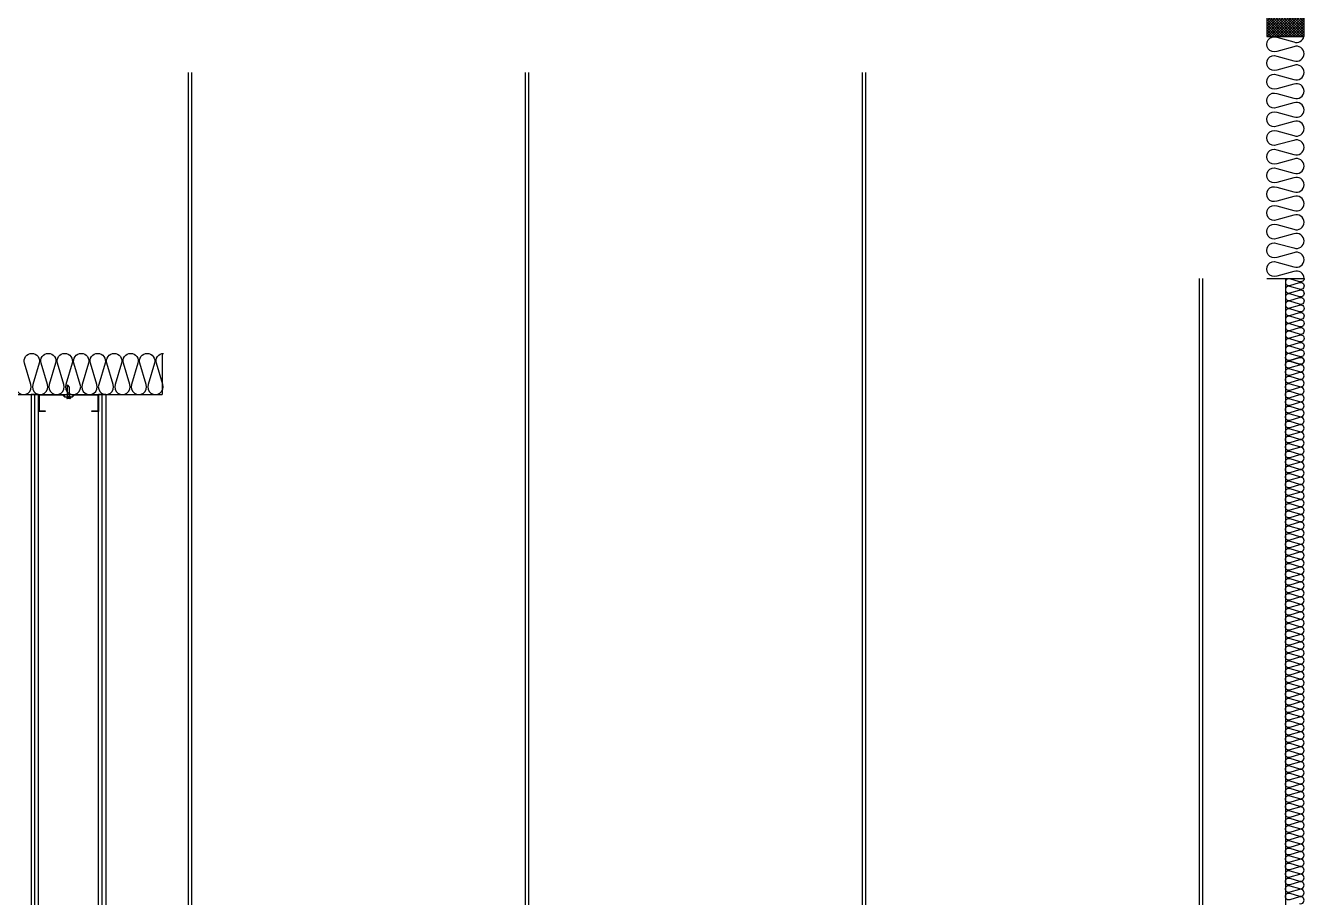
# Model space of a CAD drawing. Header units: millimetres. Extents: x 19868 to 801382, y -4805 to 85279.
# Drawn here: x 745074 to 748526, y 39827 to 42153 of the extents above; entities that cross this region are included whole.
import ezdxf

# ---------------------------------------------------------------- set-up
doc = ezdxf.new("R2010")
doc.units = ezdxf.units.MM
doc.header["$LTSCALE"] = 250
for name, color, linetype in [('8입면선', 8, 'Continuous'), ('A-CEIL_EL', 8, 'Continuous'), ('A-ETC', 8, 'Continuous'), ('A-WALL-D', 7, 'Continuous'), ('GAGAM-DT', 7, 'Continuous'), ('ISL', 251, 'Continuous'), ('SYMB', 7, 'Continuous'), ('입면', 7, 'Continuous')]:
    doc.layers.add(name, color=color, linetype=linetype)

# ---------------------------------------------------------------- blocks, each defined once
blk = doc.blocks.new('MAJ')
at = {"layer": 'SYMB', "color": 8}
for p, q in [((8, 0), (0, 0)), ((2.3, -2.9), (0, 0)), ((3.5, -0.9), (3.5, 0)), ((4.5, -0.9), (4.5, 0)), ((5.7, -2.9), (8, 0)), ((1.8, -4.3), (4, -2.9)), ((1.8, -6.8), (6.1, -4.1)), ((1.8, -4.3), (2.3, -4.3)), ((1.8, -9.3), (6.1, -6.6)), ((1.8, -6.8), (2.3, -6.8)), ((1.8, -11.8), (6.1, -9.1)), ((1.8, -9.3), (2.3, -9.3)), ((1.8, -14.3), (6.1, -11.6)), ((1.8, -11.8), (2.3, -11.8)), ((1.8, -16.8), (6.1, -14.1)), ((1.8, -14.3), (2.3, -14.3)), ((1.8, -19.3), (6.1, -16.6)), ((1.8, -16.8), (2.3, -16.8)), ((1.8, -21.8), (6.1, -19.1)), ((1.8, -19.3), (2.3, -19.3)), ((1.8, -24.3), (6.1, -21.6)), ((1.8, -21.8), (2.3, -21.8)), ((1.8, -26.8), (6.1, -24.1)), ((1.8, -24.3), (2.3, -24.3)), ((1.8, -29.4), (6.1, -26.6)), ((1.8, -26.8), (2.3, -26.8)), ((1.8, -31.9), (6.1, -29.1)), ((1.8, -29.4), (2.3, -29.3)), ((1.8, -34.4), (6.1, -31.6)), ((1.8, -31.9), (2.3, -31.8)), ((1.8, -36.9), (6.1, -34.1)), ((1.8, -34.4), (2.3, -34.3)), ((2.3, -2.9), (2.3, -38.3)), ((2.3, -2.9), (5.7, -2.9)), ((4.5, -0.9), (3.5, -0.9)), ((5.7, -2.9), (5.7, -38.1)), ((6.1, -4.1), (5.7, -4.1)), ((6.1, -6.6), (5.7, -6.6)), ((6.1, -9.1), (5.7, -9.1)), ((6.1, -11.6), (5.7, -11.6)), ((6.1, -14.1), (5.7, -14.1)), ((6.1, -16.6), (5.7, -16.6)), ((6.1, -19.1), (5.7, -19.1)), ((6.1, -21.6), (5.7, -21.6)), ((6.1, -24.1), (5.7, -24.1)), ((6.1, -26.6), (5.7, -26.6)), ((6.1, -29.1), (5.7, -29.1)), ((6.1, -31.6), (5.7, -31.6)), ((6.1, -34.1), (5.7, -34.2)), ((1.8, -36.9), (2.3, -36.9)), ((2.3, -38.3), (4, -40.4)), ((2.7, -38.8), (6.1, -36.6)), ((4, -40.4), (5.7, -38.1)), ((6.1, -36.6), (5.7, -36.7))]:
    blk.add_line(p, q, dxfattribs=at)
blk = doc.blocks.new('EJ-1')
at = {"layer": 'A-ETC'}
h = blk.add_hatch(dxfattribs=at)
h.set_pattern_fill('ANSI37', color=1, scale=40, style=0)
h.set_pattern_definition([(45, (55694.5753, 2117.911), (-3.5355339, 3.5355339), []), (135, (55694.5753, 2117.911), (-3.5355339, -3.5355339), [])])
h.paths.add_polyline_path([(100, -154.4), (100, -94.4), (0, -94.4), (0, -154.4)])
at = {"layer": 'A-ETC', "color": 4}
for p, q in [((0, -38.9), (0, -6.7)), ((0, -6.7), (3, -13.8)), ((1, -16.1), (2, -16.1)), ((1, -37), (1, -16.1)), ((2, -37), (2, -16.1)), ((3, -38.9), (3, -13.8)), ((100, -6.7), (97, -13.8)), ((97, -38.9), (97, -13.8)), ((98, -37), (98, -16.1)), ((99, -16.1), (98, -16.1)), ((98.4, -16.7), (100, -13.8)), ((99, -37), (99, -16.1)), ((100, -38.9), (100, -6.7)), ((100, -22.5), (100, -36.6)), ((1, -38.9), (0, -38.9)), ((3, -38.9), (2, -38.9)), ((97, -38.9), (98, -38.9)), ((99, -38.9), (100, -38.9))]:
    blk.add_line(p, q, dxfattribs=at)
at = {"layer": 'A-ETC', "color": 7}
blk.add_lwpolyline([(100, 53.4), (100, 0, 0.414214), (98.5, -1.5), (98.5, -5.2, -1.043094), (76.6, -4.3, -0.306526), (76.9, -4), (82.7, -2.2, -0.679013), (83, -2.7, 3.305036), (88.2, -0.1, -0.378643), (87.9, 0.2), (87.9, 4.2), (97.1, 4.2), (97.1, 26.1), (97.6, 26.6), (97.1, 27.1), (97.1, 36.6), (98.5, 53.5, -0.956504), (100, 53.4)], format="xyb", dxfattribs=at)
at = {"layer": 'A-ETC', "color": 7, "lineweight": -3}
blk.add_lwpolyline([(10.6, 4.5, 0.414214), (10.2, 4.5), (9.6, 4), (9.1, 4.5, 0.414214), (8.7, 4.5), (8.1, 3.9), (7.6, 4.5, 0.414214), (7.2, 4.5), (6.6, 3.9), (6.1, 4.5, 0.414214), (5.7, 4.5), (5.1, 3.9), (4.6, 4.5, 0.414214), (4.2, 4.5), (3.6, 3.9), (3.1, 4.5, 0.414214), (2.7, 4.5), (2.1, 3.9), (1.6, 4.5, 0.414214), (1.2, 4.4), (0.6, 3.9), (0.1, 4.4, 0.414214), (-0.3, 4.4), (-0.9, 3.9), (-1.4, 4.4, 0.414214), (-1.8, 4.4), (-2.4, 3.8), (-2.9, 4.4, 0.414214), (-3.3, 4.4), (-3.9, 3.8), (-4.4, 4.4, 0.414214), (-4.8, 4.4), (-5.4, 3.8), (-5.9, 4.4, 0.414214), (-6.3, 4.4), (-6.9, 3.8), (-7.4, 4.4, 0.414214), (-7.8, 4.4), (-8.4, 3.8), (-8.9, 4.4, 0.414214), (-9.3, 4.4), (-9.9, 3.8), (-10.4, 4.3, 0.414214), (-10.8, 4.3), (-11.4, 3.8), (-11.9, 4.3, 0.414214), (-12.3, 4.3), (-12.9, 3.7), (-13.4, 4.3, 0.414214), (-13.8, 4.3), (-14.4, 3.7), (-14.9, 4.3, 0.414214), (-15.3, 4.3), (-15.9, 3.7), (-16.4, 4.3, 0.414214), (-16.8, 4.3), (-17.4, 3.7), (-17.9, 4.3, 0.414214), (-18.3, 4.3), (-18.9, 3.7), (-19.4, 4.3, 0.414214), (-19.8, 4.3), (-20.4, 3.7), (-20.9, 4.2, 0.414214), (-21.3, 4.2), (-21.9, 3.7), (-22.4, 4.2, 0.414214), (-22.8, 4.2), (-23.4, 3.7), (-23.9, 4.2, 0.414214), (-24.3, 4.2), (-24.9, 3.6), (-25.4, 4.2, 0.414214), (-25.8, 4.2), (-26.4, 3.6), (-26.9, 4.2, 0.414214), (-27.3, 4.2), (-27.9, 3.6), (-28.4, 4.2, 0.414214), (-28.8, 4.2), (-29.4, 3.6), (-29.9, 4.2, 0.414214), (-30.3, 4.2), (-30.9, 3.6), (-31.4, 4.2, 0.414214), (-31.8, 4.1), (-32.4, 3.6), (-32.9, 4.1, 0.414214), (-33.3, 4.1), (-33.9, 3.6), (-34.4, 4.1, 0.414214), (-34.8, 4.1), (-35.4, 3.5), (-35.9, 4.1, 0.414214), (-36.3, 4.1), (-36.9, 3.5), (-37.4, 4.1, 0.414214), (-37.8, 4.1), (-38.4, 3.5), (-38.9, 4.1, 0.414214), (-39.3, 4.1), (-39.9, 3.5), (-40.4, 4.1, 0.414214), (-40.8, 4.1), (-41.4, 3.5), (-41.9, 4.1, 0.414214), (-42.3, 4.1), (-42.9, 3.5), (-43.4, 4, 0.414214), (-43.8, 4), (-44.4, 3.5), (-44.9, 4, 0.414214), (-45.3, 4), (-45.9, 3.4), (-46.4, 4, 0.414214), (-46.8, 4), (-47.4, 3.4), (-47.9, 4, 0.414214), (-48.3, 4), (-48.9, 3.4), (-49.4, 4, 0.414214), (-49.8, 4), (-50.4, 3.4), (-50.9, 4, 0.414214), (-51.3, 4), (-51.9, 3.4), (-52.4, 4, 0.414214), (-52.8, 4), (-53.4, 3.4), (-53.9, 3.9, 0.414214), (-54.3, 3.9), (-54.9, 3.4), (-55.4, 3.9, 0.414214), (-55.8, 3.9), (-56.4, 3.4), (-56.9, 3.9, 0.414214), (-57.3, 3.9), (-57.9, 3.3), (-58.4, 3.9, 0.414214), (-58.8, 3.9), (-59.4, 3.3), (-59.9, 3.9, 0.414214), (-60.3, 3.9), (-60.9, 3.3), (-61.4, 3.9, 0.414214), (-61.8, 3.9), (-62.4, 3.3), (-62.9, 3.9, 0.414214), (-63.3, 3.9), (-63.9, 3.3), (-64.4, 3.9, 0.414214), (-64.8, 3.8), (-65.4, 3.3), (-65.9, 3.8, 0.414214), (-66.3, 3.8), (-66.9, 3.3), (-88.3, 1.4, 0.980427), (-88.3, 0), (82.8, 0, -0.636366), (83.8, -2.1, 4.716513), (87.3, -0.3, -0.425308), (87, 0), (87, 4.4, 0.416522), (86.7, 4.7), (86.1, 4.6), (85.6, 5.2, 0.414214), (85.2, 5.2), (84.6, 4.6), (84.1, 5.2, 0.414214), (83.7, 5.2), (83.1, 4.6), (82.6, 5.2, 0.414214), (82.2, 5.2), (81.6, 4.6), (81.1, 5.2, 0.414214), (80.7, 5.2), (80.1, 4.6), (79.6, 5.2, 0.414214), (79.2, 5.2), (78.6, 4.6), (78.1, 5.1, 0.414214), (77.7, 5.1), (77.1, 4.6), (76.6, 5.1, 0.414214), (76.2, 5.1), (75.6, 4.6), (75.1, 5.1, 0.414214), (74.7, 5.1), (74.1, 4.5), (73.6, 5.1, 0.414214), (73.2, 5.1), (72.6, 4.5), (72.1, 5.1, 0.414214), (71.7, 5.1), (71.1, 4.5), (70.6, 5.1, 0.414214), (70.2, 5.1), (69.6, 4.5), (69.1, 5.1, 0.414214), (68.7, 5.1), (68.1, 4.5), (67.6, 5.1, 0.414214), (67.2, 5), (66.6, 4.5), (66.1, 5, 0.414214), (65.7, 5), (65.1, 4.5), (64.6, 5, 0.414214), (64.2, 5), (63.6, 4.4), (63.1, 5, 0.414214), (62.7, 5), (62.1, 4.4), (61.6, 5, 0.414214), (61.2, 5), (60.6, 4.4), (60.1, 5, 0.414214), (59.7, 5), (59.1, 4.4), (58.6, 5, 0.414214), (58.2, 5), (57.6, 4.4), (57.1, 5, 0.414214), (56.7, 5), (56.1, 4.4), (55.6, 4.9, 0.414214), (55.2, 4.9), (54.6, 4.4), (54.1, 4.9, 0.414214), (53.7, 4.9), (53.1, 4.3), (52.6, 4.9, 0.414214), (52.2, 4.9), (51.6, 4.3), (51.1, 4.9, 0.414214), (50.7, 4.9), (50.1, 4.3), (49.6, 4.9, 0.414214), (49.2, 4.9), (48.6, 4.3), (48.1, 4.9, 0.414214), (47.7, 4.9), (47.1, 4.3), (46.6, 4.9, 0.414214), (46.2, 4.9), (45.6, 4.3), (45.1, 4.8, 0.414214), (44.7, 4.8), (44.1, 4.3), (43.6, 4.8, 0.414214), (43.2, 4.8), (42.6, 4.3), (42.1, 4.8, 0.414214), (41.7, 4.8), (41.1, 4.2), (40.6, 4.8, 0.414214), (40.2, 4.8), (39.6, 4.2), (39.1, 4.8, 0.414214), (38.7, 4.8), (38.1, 4.2), (37.6, 4.8, 0.414214), (37.2, 4.8), (36.6, 4.2), (36.1, 4.8, 0.414214), (35.7, 4.8), (35.1, 4.2), (34.6, 4.8, 0.414214), (34.2, 4.7), (33.6, 4.2), (33.1, 4.7, 0.414214), (32.7, 4.7), (32.1, 4.2), (31.6, 4.7, 0.414214), (31.2, 4.7), (30.6, 4.1), (30.1, 4.7, 0.414214), (29.7, 4.7), (29.1, 4.1), (28.6, 4.7, 0.414214), (28.2, 4.7), (27.6, 4.1), (27.1, 4.7, 0.414214), (26.7, 4.7), (26.1, 4.1), (25.6, 4.7, 0.414214), (25.2, 4.7), (24.6, 4.1), (24.1, 4.7, 0.414214), (23.7, 4.7), (23.1, 4.1), (22.6, 4.6, 0.414214), (22.2, 4.6), (21.6, 4.1), (21.1, 4.6, 0.414214), (20.7, 4.6), (20.1, 4), (19.6, 4.6, 0.414214), (19.2, 4.6), (18.6, 4), (18.1, 4.6, 0.414214), (17.7, 4.6), (17.1, 4), (16.6, 4.6, 0.414214), (16.2, 4.6), (15.6, 4), (15.1, 4.6, 0.414214), (14.7, 4.6), (14.1, 4), (13.6, 4.6, 0.414214), (13.2, 4.6), (12.6, 4), (12.1, 4.5, 0.414214), (11.7, 4.5), (11.1, 4)], format="xyb", close=True, dxfattribs=at)
at = {"layer": 'A-ETC', "color": 1}
blk.add_lwpolyline([(100, -154.4), (100, -94.4), (0, -94.4), (0, -154.4), (100, -154.4)], dxfattribs=at)
at = {"layer": 'A-ETC', "color": 4}
for centre, radius, start, end in [((50, -41.9), 49.2, 174.3019, 5.6981), ((50, -42), 48.3, 174.0958, 5.9042)]:
    blk.add_arc(centre, radius, start, end, dxfattribs=at)
at = {"layer": 'A-ETC', "color": 7, "rotation": 90}
blk.add_blockref('MAJ', (97.1, 22.6), dxfattribs=at)
blk = doc.blocks.new('*U163')
at = {"layer": '8입면선', "color": 8}
for p, q in [((3316397.6, 472011.4), (3316397.6, 478251.4)), ((3316577.6, 472011.4), (3316577.6, 478251.4))]:
    blk.add_line(p, q, dxfattribs=at)
at = {"layer": 'A-WALL-D'}
for p, q in [((3316387.6, 478251.4), (3316387.6, 472011.4)), ((3316407.6, 478251.4), (3316387.6, 478251.4)), ((3316407.6, 472021.4), (3316407.6, 478251.4)), ((3316567.6, 472021.4), (3316567.6, 478251.4)), ((3316587.6, 478251.4), (3316567.6, 478251.4)), ((3316587.6, 478251.4), (3316587.6, 472011.4))]:
    blk.add_line(p, q, dxfattribs=at)
at = {"layer": 'GAGAM-DT', "color": 8}
for p, q in [((3316485.2, 478245.6), (3316485.2, 478277)), ((3316490.2, 478271.5), (3316485.2, 478277)), ((3316490.2, 478245.6), (3316490.2, 478271.5)), ((3316492.7, 478245.6), (3316482.8, 478245.6)), ((3316482.8, 478245.6), (3316482.8, 478242.1)), ((3316491.2, 478240.6), (3316484.3, 478240.6)), ((3316485.2, 478245.6), (3316485.2, 478240.6)), ((3316490.2, 478245.6), (3316490.2, 478240.6)), ((3316492.7, 478245.6), (3316492.7, 478242.1))]:
    blk.add_line(p, q, dxfattribs=at)
for centre, start, end in [((3316484.3, 478242.1), 180, 270), ((3316491.2, 478242.1), 270, 0)]:
    blk.add_arc(centre, 1.51, start, end, dxfattribs=at)
at = {"layer": '입면', "color": 6}
for p, q in [((3316407.6, 478206.4), (3316407.6, 478251.4)), ((3316407.6, 478251.4), (3316472.9, 478251.4)), ((3316472.4, 478250.2), (3316408.8, 478250.2)), ((3316408.8, 478250.2), (3316408.8, 478207.6)), ((3316477.4, 478244.4), (3316472.4, 478250.2)), ((3316472.9, 478251.4), (3316477.9, 478245.6)), ((3316497.8, 478244.4), (3316477.4, 478244.4)), ((3316477.9, 478245.6), (3316497.3, 478245.6)), ((3316497.3, 478245.6), (3316502.3, 478251.4)), ((3316502.8, 478250.2), (3316497.8, 478244.4)), ((3316502.3, 478251.4), (3316567.6, 478251.4)), ((3316566.4, 478250.2), (3316502.8, 478250.2)), ((3316566.4, 478207.6), (3316566.4, 478250.2)), ((3316567.6, 478251.4), (3316567.6, 478206.4)), ((3316425.4, 478206.4), (3316407.6, 478206.4)), ((3316408.8, 478207.6), (3316425.4, 478207.6)), ((3316425.4, 478207.6), (3316425.4, 478206.4)), ((3316549.8, 478206.4), (3316549.8, 478207.6)), ((3316549.8, 478207.6), (3316566.4, 478207.6)), ((3316567.6, 478206.4), (3316549.8, 478206.4))]:
    blk.add_line(p, q, dxfattribs=at)

msp = doc.modelspace()

# ---------------------------------------------------------------- linework, layer by layer
at = {"layer": 'A-CEIL_EL'}
for p, q in [((745508.7, 38664.7, 0), (745508.7, 42028.9, 0)), ((745517.7, 38664.7, 0), (745517.7, 42028.9, 0)), ((746408.7, 38664.7, 0), (746408.7, 42028.9, 0)), ((746417.7, 38664.7, 0), (746417.7, 42028.9, 0)), ((747308.7, 38664.7, 0), (747308.7, 42028.9, 0)), ((747317.7, 38664.7, 0), (747317.7, 42028.9, 0)), ((748208.7, 38664.7, 0), (748208.7, 41478.9, 0)), ((748217.7, 38664.7, 0), (748217.7, 41478.9, 0))]:
    msp.add_line(p, q, dxfattribs=at)
at = {"layer": 'ISL'}
for p, q in [((748388.2, 41478.9), (748488.2, 41478.9)), ((748438.2, 41478.9), (748438.2, 34988.9)), ((745438.2, 41278.9), (745438.2, 41168.9))]:
    msp.add_line(p, q, dxfattribs=at)
for points in [[(748488.2, 41478.9, 0.524856), (748461.1, 41497.6), (748415.3, 41485.2, -1.449198), (748415.3, 41522.6), (748461.1, 41510.2, 0.524856), (748488.2, 41528.9, 0.524856), (748461.1, 41547.6), (748415.3, 41535.2, -1.449198), (748415.3, 41572.6), (748461.1, 41560.2, 0.524856), (748488.2, 41578.9, 0.524856), (748461.1, 41597.6), (748415.3, 41585.2, -1.449198), (748415.3, 41622.6), (748461.1, 41610.2, 0.524856), (748488.2, 41628.9, 0.524856), (748461.1, 41647.6), (748415.3, 41635.2, -1.449198), (748415.3, 41672.6), (748461.1, 41660.2, 0.524856), (748488.2, 41678.9, 0.524856), (748461.1, 41697.6), (748415.3, 41685.2, -1.449198), (748415.3, 41722.6), (748461.1, 41710.2, 0.524856), (748488.2, 41728.9, 0.524856), (748461.1, 41747.6), (748415.3, 41735.2, -1.449198), (748415.3, 41772.6), (748461.1, 41760.2, 0.524856), (748488.2, 41778.9, 0.524856), (748461.1, 41797.6), (748415.3, 41785.2, -1.449198), (748415.3, 41822.6), (748461.1, 41810.2, 0.524856), (748488.2, 41828.9, 0.524856), (748461.1, 41847.6), (748415.3, 41835.2, -1.449198), (748415.3, 41872.6), (748461.1, 41860.2, 0.524856), (748488.2, 41878.9, 0.524856), (748461.1, 41897.6), (748415.3, 41885.2, -1.449198), (748415.3, 41922.6), (748461.1, 41910.2, 0.524856), (748488.2, 41928.9, 0.524856), (748461.1, 41947.6), (748415.3, 41935.2, -1.449198), (748415.3, 41972.6), (748461.1, 41960.2, 0.524856), (748488.2, 41978.9, 0.524856), (748461.1, 41997.6), (748415.3, 41985.2, -1.449198), (748415.3, 42022.6), (748461.1, 42010.2, 0.524856), (748488.2, 42028.9, 0.524856), (748461.1, 42047.6), (748415.3, 42035.2, -1.449198), (748415.3, 42072.6), (748461.1, 42060.2, 0.524856), (748488.2, 42078.9, 0.524856), (748461.1, 42097.6), (748415.3, 42085.2, -1.449198), (748415.3, 42122.6), (748461.1, 42110.2, 0.456356), (748487.7, 42124.5)], [(748488.2, 41478.9, -0.508361), (748476.1, 41470.1), (748450.3, 41477.8, 0.509267), (748438.2, 41468.9, 0.509267), (748450.3, 41460.1), (748476.1, 41467.8, -1.372593), (748476.1, 41450.1), (748450.3, 41457.8, 0.509267), (748438.2, 41448.9, 0.509267), (748450.3, 41440.1), (748476.1, 41447.8, -1.372593), (748476.1, 41430.1), (748450.3, 41437.8, 0.509267), (748438.2, 41428.9, 0.509267), (748450.3, 41420.1), (748476.1, 41427.8, -1.372593), (748476.1, 41410.1), (748450.3, 41417.8, 0.509267), (748438.2, 41408.9, 0.509267), (748450.3, 41400.1), (748476.1, 41407.8, -1.372593), (748476.1, 41390.1), (748450.3, 41397.8, 0.509267), (748438.2, 41388.9, 0.509267), (748450.3, 41380.1), (748476.1, 41387.8, -1.372593), (748476.1, 41370.1), (748450.3, 41377.8, 0.509267), (748438.2, 41368.9, 0.509267), (748450.3, 41360.1), (748476.1, 41367.8, -1.372593), (748476.1, 41350.1), (748450.3, 41357.8, 0.509267), (748438.2, 41348.9, 0.509267), (748450.3, 41340.1), (748476.1, 41347.8, -1.372593), (748476.1, 41330.1), (748450.3, 41337.8, 0.509267), (748438.2, 41328.9, 0.509267), (748450.3, 41320.1), (748476.1, 41327.8, -1.372593), (748476.1, 41310.1), (748450.3, 41317.8, 0.509267), (748438.2, 41308.9, 0.509267), (748450.3, 41300.1), (748476.1, 41307.8, -1.372593), (748476.1, 41290.1), (748450.3, 41297.8, 0.509267), (748438.2, 41288.9, 0.509267), (748450.3, 41280.1), (748476.1, 41287.8, -1.372593), (748476.1, 41270.1), (748450.3, 41277.8, 0.509267), (748438.2, 41268.9, 0.509267), (748450.3, 41260.1), (748476.1, 41267.8, -1.372593), (748476.1, 41250.1), (748450.3, 41257.8, 0.509267), (748438.2, 41248.9)], [(745048.8, 41195.6, 1.372593), (745087.7, 41195.6), (745070.8, 41252.3, -0.509267), (745090.2, 41278.9, -0.509267), (745109.7, 41252.3), (745092.8, 41195.6, 1.372593), (745131.7, 41195.6), (745114.8, 41252.3, -0.509267), (745134.2, 41278.9, -0.509267), (745153.7, 41252.3), (745136.8, 41195.6, 1.372593), (745175.7, 41195.6), (745158.8, 41252.3, -0.509267), (745178.2, 41278.9, -0.509267), (745197.7, 41252.3), (745180.8, 41195.6, 1.372593), (745219.7, 41195.6), (745202.8, 41252.3, -0.509267), (745222.2, 41278.9, -0.509267), (745241.7, 41252.3), (745224.8, 41195.6, 1.372593), (745263.7, 41195.6), (745246.8, 41252.3, -0.509267), (745266.2, 41278.9, -0.509267), (745285.7, 41252.3), (745268.8, 41195.6, 1.372593), (745307.7, 41195.6), (745290.8, 41252.3, -0.509267), (745310.2, 41278.9, -0.509267), (745329.7, 41252.3), (745312.8, 41195.6, 1.372593), (745351.7, 41195.6), (745334.8, 41252.3, -0.509267), (745354.2, 41278.9, -0.509267), (745373.7, 41252.3), (745356.8, 41195.6, 1.372593), (745395.7, 41195.6), (745378.8, 41252.3, -0.509267), (745398.2, 41278.9, -0.509267), (745417.7, 41252.3), (745400.8, 41195.6, 1.372593), (745439.7, 41195.6), (745422.8, 41252.3, -0.509267), (745442.2, 41278.9)], [(748476.1, 39810.1, 1.372593), (748476.1, 39827.8), (748450.3, 39820.1, -0.509267), (748438.2, 39828.9, -0.509267), (748450.3, 39837.8), (748476.1, 39830.1, 1.372593), (748476.1, 39847.8), (748450.3, 39840.1, -0.509267), (748438.2, 39848.9, -0.509267), (748450.3, 39857.8), (748476.1, 39850.1, 1.372593), (748476.1, 39867.8), (748450.3, 39860.1, -0.509267), (748438.2, 39868.9, -0.509267), (748450.3, 39877.8), (748476.1, 39870.1, 1.372593), (748476.1, 39887.8), (748450.3, 39880.1, -0.509267), (748438.2, 39888.9, -0.509267), (748450.3, 39897.8), (748476.1, 39890.1, 1.372593), (748476.1, 39907.8), (748450.3, 39900.1, -0.509267), (748438.2, 39908.9, -0.509267), (748450.3, 39917.8), (748476.1, 39910.1, 1.372593), (748476.1, 39927.8), (748450.3, 39920.1, -0.509267), (748438.2, 39928.9, -0.509267), (748450.3, 39937.8), (748476.1, 39930.1, 1.372593), (748476.1, 39947.8), (748450.3, 39940.1, -0.509267), (748438.2, 39948.9, -0.509267), (748450.3, 39957.8), (748476.1, 39950.1, 1.372593), (748476.1, 39967.8), (748450.3, 39960.1, -0.509267), (748438.2, 39968.9, -0.509267), (748450.3, 39977.8), (748476.1, 39970.1, 1.372593), (748476.1, 39987.8), (748450.3, 39980.1, -0.509267), (748438.2, 39988.9, -0.509267), (748450.3, 39997.8), (748476.1, 39990.1, 1.372593), (748476.1, 40007.8), (748450.3, 40000.1, -0.509267), (748438.2, 40008.9, -0.509267), (748450.3, 40017.8), (748476.1, 40010.1, 1.372593), (748476.1, 40027.8), (748450.3, 40020.1, -0.509267), (748438.2, 40028.9, -0.509267), (748450.3, 40037.8), (748476.1, 40030.1, 1.372593), (748476.1, 40047.8), (748450.3, 40040.1, -0.509267), (748438.2, 40048.9, -0.509267), (748450.3, 40057.8), (748476.1, 40050.1, 1.372593), (748476.1, 40067.8), (748450.3, 40060.1, -0.509267), (748438.2, 40068.9, -0.509267), (748450.3, 40077.8), (748476.1, 40070.1, 1.372593), (748476.1, 40087.8), (748450.3, 40080.1, -0.509267), (748438.2, 40088.9, -0.509267), (748450.3, 40097.8), (748476.1, 40090.1, 1.372593), (748476.1, 40107.8), (748450.3, 40100.1, -0.509267), (748438.2, 40108.9, -0.509267), (748450.3, 40117.8), (748476.1, 40110.1, 1.372593), (748476.1, 40127.8), (748450.3, 40120.1, -0.509267), (748438.2, 40128.9, -0.509267), (748450.3, 40137.8), (748476.1, 40130.1, 1.372593), (748476.1, 40147.8), (748450.3, 40140.1, -0.509267), (748438.2, 40148.9, -0.509267), (748450.3, 40157.8), (748476.1, 40150.1, 1.372593), (748476.1, 40167.8), (748450.3, 40160.1, -0.509267), (748438.2, 40168.9, -0.509267), (748450.3, 40177.8), (748476.1, 40170.1, 1.372593), (748476.1, 40187.8), (748450.3, 40180.1, -0.509267), (748438.2, 40188.9, -0.509267), (748450.3, 40197.8), (748476.1, 40190.1, 1.372593), (748476.1, 40207.8), (748450.3, 40200.1, -0.509267), (748438.2, 40208.9, -0.509267), (748450.3, 40217.8), (748476.1, 40210.1, 1.372593), (748476.1, 40227.8), (748450.3, 40220.1, -0.509267), (748438.2, 40228.9, -0.509267), (748450.3, 40237.8), (748476.1, 40230.1, 1.372593), (748476.1, 40247.8), (748450.3, 40240.1, -0.509267), (748438.2, 40248.9, -0.509267), (748450.3, 40257.8), (748476.1, 40250.1, 1.372593), (748476.1, 40267.8), (748450.3, 40260.1, -0.509267), (748438.2, 40268.9, -0.509267), (748450.3, 40277.8), (748476.1, 40270.1, 1.372593), (748476.1, 40287.8), (748450.3, 40280.1, -0.509267), (748438.2, 40288.9, -0.509267), (748450.3, 40297.8), (748476.1, 40290.1, 1.372593), (748476.1, 40307.8), (748450.3, 40300.1, -0.509267), (748438.2, 40308.9, -0.509267), (748450.3, 40317.8), (748476.1, 40310.1, 1.372593), (748476.1, 40327.8), (748450.3, 40320.1, -0.509267), (748438.2, 40328.9, -0.509267), (748450.3, 40337.8), (748476.1, 40330.1, 1.372593), (748476.1, 40347.8), (748450.3, 40340.1, -0.509267), (748438.2, 40348.9, -0.509267), (748450.3, 40357.8), (748476.1, 40350.1, 1.372593), (748476.1, 40367.8), (748450.3, 40360.1, -0.509267), (748438.2, 40368.9, -0.509267), (748450.3, 40377.8), (748476.1, 40370.1, 1.372593), (748476.1, 40387.8), (748450.3, 40380.1, -0.509267), (748438.2, 40388.9, -0.509267), (748450.3, 40397.8), (748476.1, 40390.1, 1.372593), (748476.1, 40407.8), (748450.3, 40400.1, -0.509267), (748438.2, 40408.9, -0.509267), (748450.3, 40417.8), (748476.1, 40410.1, 1.372593), (748476.1, 40427.8), (748450.3, 40420.1, -0.509267), (748438.2, 40428.9, -0.509267), (748450.3, 40437.8), (748476.1, 40430.1, 1.372593), (748476.1, 40447.8), (748450.3, 40440.1, -0.509267), (748438.2, 40448.9, -0.509267), (748450.3, 40457.8), (748476.1, 40450.1, 1.372593), (748476.1, 40467.8), (748450.3, 40460.1, -0.509267), (748438.2, 40468.9, -0.509267), (748450.3, 40477.8), (748476.1, 40470.1, 1.372593), (748476.1, 40487.8), (748450.3, 40480.1, -0.509267), (748438.2, 40488.9, -0.509267), (748450.3, 40497.8), (748476.1, 40490.1, 1.372593), (748476.1, 40507.8), (748450.3, 40500.1, -0.509267), (748438.2, 40508.9, -0.509267), (748450.3, 40517.8), (748476.1, 40510.1, 1.372593), (748476.1, 40527.8), (748450.3, 40520.1, -0.509267), (748438.2, 40528.9, -0.509267), (748450.3, 40537.8), (748476.1, 40530.1, 1.372593), (748476.1, 40547.8), (748450.3, 40540.1, -0.509267), (748438.2, 40548.9, -0.509267), (748450.3, 40557.8), (748476.1, 40550.1, 1.372593), (748476.1, 40567.8), (748450.3, 40560.1, -0.509267), (748438.2, 40568.9, -0.509267), (748450.3, 40577.8), (748476.1, 40570.1, 1.372593), (748476.1, 40587.8), (748450.3, 40580.1, -0.509267), (748438.2, 40588.9, -0.509267), (748450.3, 40597.8), (748476.1, 40590.1, 1.372593), (748476.1, 40607.8), (748450.3, 40600.1, -0.509267), (748438.2, 40608.9, -0.509267), (748450.3, 40617.8), (748476.1, 40610.1, 1.372593), (748476.1, 40627.8), (748450.3, 40620.1, -0.509267), (748438.2, 40628.9, -0.509267), (748450.3, 40637.8), (748476.1, 40630.1, 1.372593), (748476.1, 40647.8), (748450.3, 40640.1, -0.509267), (748438.2, 40648.9, -0.509267), (748450.3, 40657.8), (748476.1, 40650.1, 1.372593), (748476.1, 40667.8), (748450.3, 40660.1, -0.509267), (748438.2, 40668.9, -0.509267), (748450.3, 40677.8), (748476.1, 40670.1, 1.372593), (748476.1, 40687.8), (748450.3, 40680.1, -0.509267), (748438.2, 40688.9, -0.509267), (748450.3, 40697.8), (748476.1, 40690.1, 1.372593), (748476.1, 40707.8), (748450.3, 40700.1, -0.509267), (748438.2, 40708.9, -0.509267), (748450.3, 40717.8), (748476.1, 40710.1, 1.372593), (748476.1, 40727.8), (748450.3, 40720.1, -0.509267), (748438.2, 40728.9, -0.509267), (748450.3, 40737.8), (748476.1, 40730.1, 1.372593), (748476.1, 40747.8), (748450.3, 40740.1, -0.509267), (748438.2, 40748.9, -0.509267), (748450.3, 40757.8), (748476.1, 40750.1, 1.372593), (748476.1, 40767.8), (748450.3, 40760.1, -0.509267), (748438.2, 40768.9, -0.509267), (748450.3, 40777.8), (748476.1, 40770.1, 1.372593), (748476.1, 40787.8), (748450.3, 40780.1, -0.509267), (748438.2, 40788.9, -0.509267), (748450.3, 40797.8), (748476.1, 40790.1, 1.372593), (748476.1, 40807.8), (748450.3, 40800.1, -0.509267), (748438.2, 40808.9, -0.509267), (748450.3, 40817.8), (748476.1, 40810.1, 1.372593), (748476.1, 40827.8), (748450.3, 40820.1, -0.509267), (748438.2, 40828.9, -0.509267), (748450.3, 40837.8), (748476.1, 40830.1, 1.372593), (748476.1, 40847.8), (748450.3, 40840.1, -0.509267), (748438.2, 40848.9, -0.509267), (748450.3, 40857.8), (748476.1, 40850.1, 1.372593), (748476.1, 40867.8), (748450.3, 40860.1, -0.509267), (748438.2, 40868.9, -0.509267), (748450.3, 40877.8), (748476.1, 40870.1, 1.372593), (748476.1, 40887.8), (748450.3, 40880.1, -0.509267), (748438.2, 40888.9, -0.509267), (748450.3, 40897.8), (748476.1, 40890.1, 1.372593), (748476.1, 40907.8), (748450.3, 40900.1, -0.509267), (748438.2, 40908.9, -0.509267), (748450.3, 40917.8), (748476.1, 40910.1, 1.372593), (748476.1, 40927.8), (748450.3, 40920.1, -0.509267), (748438.2, 40928.9, -0.509267), (748450.3, 40937.8), (748476.1, 40930.1, 1.372593), (748476.1, 40947.8), (748450.3, 40940.1, -0.509267), (748438.2, 40948.9, -0.509267), (748450.3, 40957.8), (748476.1, 40950.1, 1.372593), (748476.1, 40967.8), (748450.3, 40960.1, -0.509267), (748438.2, 40968.9, -0.509267), (748450.3, 40977.8), (748476.1, 40970.1, 1.372593), (748476.1, 40987.8), (748450.3, 40980.1, -0.509267), (748438.2, 40988.9, -0.509267), (748450.3, 40997.8), (748476.1, 40990.1, 1.372593), (748476.1, 41007.8), (748450.3, 41000.1, -0.509267), (748438.2, 41008.9, -0.509267), (748450.3, 41017.8), (748476.1, 41010.1, 1.372593), (748476.1, 41027.8), (748450.3, 41020.1, -0.509267), (748438.2, 41028.9, -0.509267), (748450.3, 41037.8), (748476.1, 41030.1, 1.372593), (748476.1, 41047.8), (748450.3, 41040.1, -0.509267), (748438.2, 41048.9, -0.509267), (748450.3, 41057.8), (748476.1, 41050.1, 1.372593), (748476.1, 41067.8), (748450.3, 41060.1, -0.509267), (748438.2, 41068.9, -0.509267), (748450.3, 41077.8), (748476.1, 41070.1, 1.372593), (748476.1, 41087.8), (748450.3, 41080.1, -0.509267), (748438.2, 41088.9, -0.509267), (748450.3, 41097.8), (748476.1, 41090.1, 1.372593), (748476.1, 41107.8), (748450.3, 41100.1, -0.509267), (748438.2, 41108.9, -0.509267), (748450.3, 41117.8), (748476.1, 41110.1, 1.372593), (748476.1, 41127.8), (748450.3, 41120.1, -0.509267), (748438.2, 41128.9, -0.509267), (748450.3, 41137.8), (748476.1, 41130.1, 1.372593), (748476.1, 41147.8), (748450.3, 41140.1, -0.509267), (748438.2, 41148.9, -0.509267), (748450.3, 41157.8), (748476.1, 41150.1, 1.372593), (748476.1, 41167.8), (748450.3, 41160.1, -0.509267), (748438.2, 41168.9, -0.509267), (748450.3, 41177.8), (748476.1, 41170.1, 1.372593), (748476.1, 41187.8), (748450.3, 41180.1, -0.509267), (748438.2, 41188.9, -0.509267), (748450.3, 41197.8), (748476.1, 41190.1, 1.372593), (748476.1, 41207.8), (748450.3, 41200.1, -0.509267), (748438.2, 41208.9, -0.509267), (748450.3, 41217.8), (748476.1, 41210.1, 1.372593), (748476.1, 41227.8), (748450.3, 41220.1, -0.509267), (748438.2, 41228.9, -0.509267), (748450.3, 41237.8), (748476.1, 41230.1, 1.372593), (748476.1, 41247.8), (748450.3, 41240.1, -0.509267), (748438.2, 41248.9, -0.509267), (748450.3, 41257.8), (748476.1, 41250.1, 1.372593), (748476.1, 41267.8), (748450.3, 41260.1, -0.509267), (748438.2, 41268.9)]]:
    msp.add_lwpolyline(points, format="xyb", dxfattribs=at)
msp.add_lwpolyline([(718332.9, 40568.9), (718798.2, 40568.9), (718798.2, 41318.9), (721778.2, 41318.9), (721778.2, 40568.9), (722598.2, 40568.9), (722598.2, 41318.9), (732778.2, 41318.9), (732778.2, 40568.9), (733698.2, 40568.9), (733698.2, 41318.9), (744628.2, 41318.9), (744628.2, 41168.9), (745438.2, 41168.9)], dxfattribs=at)

# ---------------------------------------------------------------- block references
at = {"layer": 'A-ETC'}
msp.add_blockref('EJ-1', (748388.2, 42279), dxfattribs=at)
at = {"layer": 'A-WALL-D'}
msp.add_blockref('*U163', (-2571299.4, -437082.5), dxfattribs=at)

doc.saveas('drawing.dxf')
